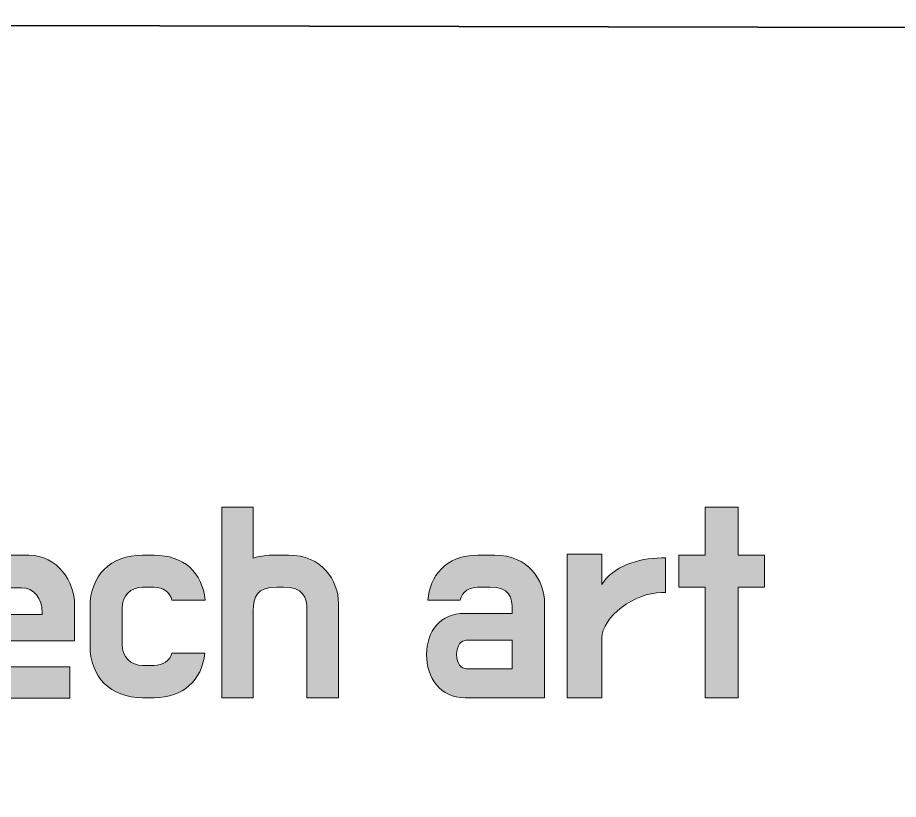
# Model space of a CAD drawing. Header units: millimetres. Extents: x 295.7 to 391, y 163.6 to 217.8.
# Drawn here: x 362.58 to 377.86, y 204.23 to 217.78 of the extents above; entities that cross this region are included whole.
import ezdxf

# ---------------------------------------------------------------- set-up
doc = ezdxf.new("R2010")
doc.units = ezdxf.units.MM
doc.header["$MEASUREMENT"] = 0
doc.layers.add('Layer 2', color=7, linetype='Continuous', lineweight=0)

# ---------------------------------------------------------------- blocks, each defined once
blk = doc.blocks.new('Block_0')
at = {"layer": 'Layer 2', "true_color": 0x3f3f3f, "transparency": 33554687}
h = blk.add_hatch(color=250, dxfattribs=at)
h.dxf.hatch_style = 2
edge = h.paths.add_edge_path()
edge.add_spline(control_points=[(367.076, 207.914), (366.734, 207.914), (366.668, 207.739), (366.668, 207.506), (366.668, 207.506), (366.668, 205.996), (366.668, 205.996), (366.668, 205.996), (366.125, 205.996), (366.125, 205.996), (366.125, 205.996), (366.125, 209.299), (366.125, 209.299), (366.125, 209.299), (366.668, 209.299), (366.668, 209.299), (366.668, 209.299), (366.668, 208.414), (366.668, 208.414), (366.761, 208.445), (366.87, 208.465), (366.991, 208.465), (366.991, 208.465), (367.282, 208.465), (367.282, 208.465), (367.856, 208.465), (368.147, 208.042), (368.147, 207.622), (368.147, 207.622), (368.147, 205.996), (368.147, 205.996), (368.147, 205.996), (367.6, 205.996), (367.6, 205.996), (367.6, 205.996), (367.6, 207.506), (367.6, 207.506), (367.6, 207.739), (367.534, 207.914), (367.196, 207.914), (367.196, 207.914), (367.076, 207.914), (367.076, 207.914)], knot_values=[0, 0, 0, 0, 1, 1, 1, 2, 2, 2, 3, 3, 3, 4, 4, 4, 5, 5, 5, 6, 6, 6, 7, 7, 7, 8, 8, 8, 9, 9, 9, 10, 10, 10, 11, 11, 11, 12, 12, 12, 13, 13, 13, 14, 14, 14, 14], degree=3, periodic=0)
h = blk.add_hatch(color=250, dxfattribs=at)
h.dxf.hatch_style = 2
edge = h.paths.add_edge_path()
edge.add_spline(control_points=[(374.049, 208.465), (374.049, 208.465), (374.507, 208.465), (374.507, 208.465), (374.507, 208.465), (374.507, 209.299), (374.507, 209.299), (374.507, 209.299), (375.077, 209.299), (375.077, 209.299), (375.077, 209.299), (375.077, 208.465), (375.077, 208.465), (375.077, 208.465), (375.535, 208.465), (375.535, 208.465), (375.535, 208.465), (375.535, 207.91), (375.535, 207.91), (375.535, 207.91), (375.077, 207.91), (375.077, 207.91), (375.077, 207.91), (375.077, 205.996), (375.077, 205.996), (375.077, 205.996), (374.507, 205.996), (374.507, 205.996), (374.507, 205.996), (374.507, 207.91), (374.507, 207.91), (374.507, 207.91), (374.049, 207.91), (374.049, 207.91), (374.049, 207.91), (374.049, 208.465), (374.049, 208.465)], knot_values=[0, 0, 0, 0, 1, 1, 1, 2, 2, 2, 3, 3, 3, 4, 4, 4, 5, 5, 5, 6, 6, 6, 7, 7, 7, 8, 8, 8, 9, 9, 9, 10, 10, 10, 11, 11, 11, 12, 12, 12, 12], degree=3, periodic=0)
h = blk.add_hatch(color=250, dxfattribs=at)
h.dxf.hatch_style = 2
edge = h.paths.add_edge_path()
edge.add_spline(control_points=[(373.75, 208.418), (373.75, 208.418), (373.816, 208.418), (373.816, 208.418), (373.816, 208.418), (373.816, 207.817), (373.816, 207.817), (373.816, 207.817), (373.75, 207.817), (373.75, 207.817), (373.281, 207.817), (372.714, 207.398), (372.714, 207.025), (372.714, 207.025), (372.714, 205.996), (372.714, 205.996), (372.714, 205.996), (372.113, 205.996), (372.113, 205.996), (372.113, 205.996), (372.113, 208.484), (372.113, 208.484), (372.113, 208.484), (372.714, 208.484), (372.714, 208.484), (372.714, 208.484), (372.714, 207.96), (372.714, 207.96), (372.901, 208.263), (373.339, 208.418), (373.75, 208.418)], knot_values=[0, 0, 0, 0, 1, 1, 1, 2, 2, 2, 3, 3, 3, 4, 4, 4, 5, 5, 5, 6, 6, 6, 7, 7, 7, 8, 8, 8, 9, 9, 9, 10, 10, 10, 10], degree=3, periodic=0)
h = blk.add_hatch(color=250, dxfattribs=at)
h.dxf.hatch_style = 2
edge = h.paths.add_edge_path()
edge.add_spline(control_points=[(362.008, 207.44), (362.008, 207.44), (363.009, 207.44), (363.009, 207.44), (363.009, 207.44), (363.009, 207.467), (363.009, 207.467), (363.009, 207.712), (362.865, 207.902), (362.652, 207.902), (362.652, 207.902), (362.349, 207.902), (362.349, 207.902), (362.144, 207.902), (362.008, 207.696), (362.008, 207.467), (362.008, 207.467), (362.008, 207.44), (362.008, 207.44)], knot_values=[0, 0, 0, 0, 1, 1, 1, 2, 2, 2, 3, 3, 3, 4, 4, 4, 5, 5, 5, 6, 6, 6, 6], degree=3, periodic=0)
edge = h.paths.add_edge_path()
edge.add_spline(control_points=[(361.429, 207.588), (361.429, 208.061), (361.829, 208.465), (362.225, 208.465), (362.225, 208.465), (362.776, 208.465), (362.776, 208.465), (363.28, 208.465), (363.572, 207.995), (363.572, 207.607), (363.572, 207.607), (363.572, 206.982), (363.572, 206.982), (363.572, 206.982), (362, 206.982), (362, 206.982), (362, 206.982), (362, 206.85), (362, 206.85), (362, 206.617), (362.147, 206.532), (362.357, 206.532), (362.357, 206.532), (363.486, 206.532), (363.486, 206.532), (363.486, 206.532), (363.486, 205.989), (363.486, 205.989), (363.486, 205.989), (362.229, 205.989), (362.229, 205.989), (361.79, 205.989), (361.429, 206.35), (361.429, 206.835), (361.429, 206.835), (361.429, 207.588), (361.429, 207.588)], knot_values=[0, 0, 0, 0, 1, 1, 1, 2, 2, 2, 3, 3, 3, 4, 4, 4, 5, 5, 5, 6, 6, 6, 7, 7, 7, 8, 8, 8, 9, 9, 9, 10, 10, 10, 11, 11, 11, 12, 12, 12, 12], degree=3, periodic=0)
h = blk.add_hatch(color=250, dxfattribs=at)
h.dxf.hatch_style = 2
edge = h.paths.add_edge_path()
edge.add_spline(control_points=[(365.256, 206.765), (365.256, 206.765), (365.83, 206.765), (365.83, 206.765), (365.776, 206.295), (365.457, 205.996), (364.949, 205.996), (364.949, 205.996), (364.751, 205.996), (364.751, 205.996), (364.189, 205.996), (363.839, 206.353), (363.839, 206.901), (363.839, 206.901), (363.839, 207.564), (363.839, 207.564), (363.839, 208.112), (364.189, 208.465), (364.751, 208.465), (364.751, 208.465), (364.949, 208.465), (364.949, 208.465), (365.469, 208.465), (365.787, 208.166), (365.834, 207.685), (365.834, 207.685), (365.26, 207.685), (365.26, 207.685), (365.225, 207.824), (365.112, 207.91), (364.949, 207.91), (364.949, 207.91), (364.751, 207.91), (364.751, 207.91), (364.546, 207.91), (364.394, 207.758), (364.394, 207.549), (364.394, 207.549), (364.394, 206.916), (364.394, 206.916), (364.394, 206.707), (364.546, 206.555), (364.751, 206.555), (364.751, 206.555), (364.949, 206.555), (364.949, 206.555), (365.104, 206.555), (365.221, 206.633), (365.256, 206.765)], knot_values=[0, 0, 0, 0, 1, 1, 1, 2, 2, 2, 3, 3, 3, 4, 4, 4, 5, 5, 5, 6, 6, 6, 7, 7, 7, 8, 8, 8, 9, 9, 9, 10, 10, 10, 11, 11, 11, 12, 12, 12, 13, 13, 13, 14, 14, 14, 15, 15, 15, 16, 16, 16, 16], degree=3, periodic=0)
h = blk.add_hatch(color=250, dxfattribs=at)
h.dxf.hatch_style = 2
edge = h.paths.add_edge_path()
edge.add_spline(control_points=[(370.363, 206.497), (370.363, 206.497), (371.162, 206.497), (371.162, 206.497), (371.162, 206.497), (371.162, 206.99), (371.162, 206.99), (371.162, 206.99), (370.363, 206.99), (370.363, 206.99), (370.281, 206.99), (370.195, 206.908), (370.195, 206.742), (370.195, 206.578), (370.281, 206.497), (370.363, 206.497)], knot_values=[0, 0, 0, 0, 1, 1, 1, 2, 2, 2, 3, 3, 3, 4, 4, 4, 5, 5, 5, 5], degree=3, periodic=0)
edge = h.paths.add_edge_path()
edge.add_spline(control_points=[(369.699, 207.685), (369.726, 208.096), (370.002, 208.465), (370.564, 208.465), (370.564, 208.465), (370.855, 208.465), (370.855, 208.465), (371.434, 208.465), (371.721, 208.042), (371.721, 207.622), (371.721, 207.622), (371.721, 205.996), (371.721, 205.996), (371.721, 205.996), (370.343, 205.996), (370.343, 205.996), (369.908, 205.996), (369.675, 206.338), (369.675, 206.742), (369.675, 207.149), (369.916, 207.456), (370.331, 207.456), (370.331, 207.456), (371.162, 207.456), (371.162, 207.456), (371.162, 207.456), (371.162, 207.506), (371.162, 207.506), (371.162, 207.739), (371.115, 207.914), (370.77, 207.914), (370.77, 207.914), (370.65, 207.914), (370.65, 207.914), (370.386, 207.914), (370.3, 207.84), (370.258, 207.685), (370.258, 207.685), (369.699, 207.685), (369.699, 207.685)], knot_values=[0, 0, 0, 0, 1, 1, 1, 2, 2, 2, 3, 3, 3, 4, 4, 4, 5, 5, 5, 6, 6, 6, 7, 7, 7, 8, 8, 8, 9, 9, 9, 10, 10, 10, 11, 11, 11, 12, 12, 12, 13, 13, 13, 13], degree=3, periodic=0)
at = {"layer": 'Layer 2'}
for points, knots in [([(367.076, 207.914), (366.734, 207.914), (366.668, 207.739), (366.668, 207.506), (366.668, 207.506), (366.668, 205.996), (366.668, 205.996), (366.668, 205.996), (366.125, 205.996), (366.125, 205.996), (366.125, 205.996), (366.125, 209.299), (366.125, 209.299), (366.125, 209.299), (366.668, 209.299), (366.668, 209.299), (366.668, 209.299), (366.668, 208.414), (366.668, 208.414), (366.761, 208.445), (366.87, 208.465), (366.991, 208.465), (366.991, 208.465), (367.282, 208.465), (367.282, 208.465), (367.856, 208.465), (368.147, 208.042), (368.147, 207.622), (368.147, 207.622), (368.147, 205.996), (368.147, 205.996), (368.147, 205.996), (367.6, 205.996), (367.6, 205.996), (367.6, 205.996), (367.6, 207.506), (367.6, 207.506), (367.6, 207.739), (367.534, 207.914), (367.196, 207.914), (367.196, 207.914), (367.076, 207.914), (367.076, 207.914)], [0, 0, 0, 0, 1, 1, 1, 2, 2, 2, 3, 3, 3, 4, 4, 4, 5, 5, 5, 6, 6, 6, 7, 7, 7, 8, 8, 8, 9, 9, 9, 10, 10, 10, 11, 11, 11, 12, 12, 12, 13, 13, 13, 14, 14, 14, 14]), ([(374.049, 208.465), (374.049, 208.465), (374.507, 208.465), (374.507, 208.465), (374.507, 208.465), (374.507, 209.299), (374.507, 209.299), (374.507, 209.299), (375.077, 209.299), (375.077, 209.299), (375.077, 209.299), (375.077, 208.465), (375.077, 208.465), (375.077, 208.465), (375.535, 208.465), (375.535, 208.465), (375.535, 208.465), (375.535, 207.91), (375.535, 207.91), (375.535, 207.91), (375.077, 207.91), (375.077, 207.91), (375.077, 207.91), (375.077, 205.996), (375.077, 205.996), (375.077, 205.996), (374.507, 205.996), (374.507, 205.996), (374.507, 205.996), (374.507, 207.91), (374.507, 207.91), (374.507, 207.91), (374.049, 207.91), (374.049, 207.91), (374.049, 207.91), (374.049, 208.465), (374.049, 208.465)], [0, 0, 0, 0, 1, 1, 1, 2, 2, 2, 3, 3, 3, 4, 4, 4, 5, 5, 5, 6, 6, 6, 7, 7, 7, 8, 8, 8, 9, 9, 9, 10, 10, 10, 11, 11, 11, 12, 12, 12, 12]), ([(373.75, 208.418), (373.75, 208.418), (373.816, 208.418), (373.816, 208.418), (373.816, 208.418), (373.816, 207.817), (373.816, 207.817), (373.816, 207.817), (373.75, 207.817), (373.75, 207.817), (373.281, 207.817), (372.714, 207.398), (372.714, 207.025), (372.714, 207.025), (372.714, 205.996), (372.714, 205.996), (372.714, 205.996), (372.113, 205.996), (372.113, 205.996), (372.113, 205.996), (372.113, 208.484), (372.113, 208.484), (372.113, 208.484), (372.714, 208.484), (372.714, 208.484), (372.714, 208.484), (372.714, 207.96), (372.714, 207.96), (372.901, 208.263), (373.339, 208.418), (373.75, 208.418)], [0, 0, 0, 0, 1, 1, 1, 2, 2, 2, 3, 3, 3, 4, 4, 4, 5, 5, 5, 6, 6, 6, 7, 7, 7, 8, 8, 8, 9, 9, 9, 10, 10, 10, 10]), ([(361.429, 207.588), (361.429, 208.061), (361.829, 208.465), (362.225, 208.465), (362.225, 208.465), (362.776, 208.465), (362.776, 208.465), (363.28, 208.465), (363.572, 207.995), (363.572, 207.607), (363.572, 207.607), (363.572, 206.982), (363.572, 206.982), (363.572, 206.982), (362, 206.982), (362, 206.982), (362, 206.982), (362, 206.85), (362, 206.85), (362, 206.617), (362.147, 206.532), (362.357, 206.532), (362.357, 206.532), (363.486, 206.532), (363.486, 206.532), (363.486, 206.532), (363.486, 205.989), (363.486, 205.989), (363.486, 205.989), (362.229, 205.989), (362.229, 205.989), (361.79, 205.989), (361.429, 206.35), (361.429, 206.835), (361.429, 206.835), (361.429, 207.588), (361.429, 207.588)], [0, 0, 0, 0, 1, 1, 1, 2, 2, 2, 3, 3, 3, 4, 4, 4, 5, 5, 5, 6, 6, 6, 7, 7, 7, 8, 8, 8, 9, 9, 9, 10, 10, 10, 11, 11, 11, 12, 12, 12, 12]), ([(365.256, 206.765), (365.256, 206.765), (365.83, 206.765), (365.83, 206.765), (365.776, 206.295), (365.457, 205.996), (364.949, 205.996), (364.949, 205.996), (364.751, 205.996), (364.751, 205.996), (364.189, 205.996), (363.839, 206.353), (363.839, 206.901), (363.839, 206.901), (363.839, 207.564), (363.839, 207.564), (363.839, 208.112), (364.189, 208.465), (364.751, 208.465), (364.751, 208.465), (364.949, 208.465), (364.949, 208.465), (365.469, 208.465), (365.787, 208.166), (365.834, 207.685), (365.834, 207.685), (365.26, 207.685), (365.26, 207.685), (365.225, 207.824), (365.112, 207.91), (364.949, 207.91), (364.949, 207.91), (364.751, 207.91), (364.751, 207.91), (364.546, 207.91), (364.394, 207.758), (364.394, 207.549), (364.394, 207.549), (364.394, 206.916), (364.394, 206.916), (364.394, 206.707), (364.546, 206.555), (364.751, 206.555), (364.751, 206.555), (364.949, 206.555), (364.949, 206.555), (365.104, 206.555), (365.221, 206.633), (365.256, 206.765)], [0, 0, 0, 0, 1, 1, 1, 2, 2, 2, 3, 3, 3, 4, 4, 4, 5, 5, 5, 6, 6, 6, 7, 7, 7, 8, 8, 8, 9, 9, 9, 10, 10, 10, 11, 11, 11, 12, 12, 12, 13, 13, 13, 14, 14, 14, 15, 15, 15, 16, 16, 16, 16]), ([(369.699, 207.685), (369.726, 208.096), (370.002, 208.465), (370.564, 208.465), (370.564, 208.465), (370.855, 208.465), (370.855, 208.465), (371.434, 208.465), (371.721, 208.042), (371.721, 207.622), (371.721, 207.622), (371.721, 205.996), (371.721, 205.996), (371.721, 205.996), (370.343, 205.996), (370.343, 205.996), (369.908, 205.996), (369.675, 206.338), (369.675, 206.742), (369.675, 207.149), (369.916, 207.456), (370.331, 207.456), (370.331, 207.456), (371.162, 207.456), (371.162, 207.456), (371.162, 207.456), (371.162, 207.506), (371.162, 207.506), (371.162, 207.739), (371.115, 207.914), (370.77, 207.914), (370.77, 207.914), (370.65, 207.914), (370.65, 207.914), (370.386, 207.914), (370.3, 207.84), (370.258, 207.685), (370.258, 207.685), (369.699, 207.685), (369.699, 207.685)], [0, 0, 0, 0, 1, 1, 1, 2, 2, 2, 3, 3, 3, 4, 4, 4, 5, 5, 5, 6, 6, 6, 7, 7, 7, 8, 8, 8, 9, 9, 9, 10, 10, 10, 11, 11, 11, 12, 12, 12, 13, 13, 13, 13]), ([(362.008, 207.44), (362.008, 207.44), (363.009, 207.44), (363.009, 207.44), (363.009, 207.44), (363.009, 207.467), (363.009, 207.467), (363.009, 207.712), (362.865, 207.902), (362.652, 207.902), (362.652, 207.902), (362.349, 207.902), (362.349, 207.902), (362.144, 207.902), (362.008, 207.696), (362.008, 207.467), (362.008, 207.467), (362.008, 207.44), (362.008, 207.44)], [0, 0, 0, 0, 1, 1, 1, 2, 2, 2, 3, 3, 3, 4, 4, 4, 5, 5, 5, 6, 6, 6, 6]), ([(370.363, 206.497), (370.363, 206.497), (371.162, 206.497), (371.162, 206.497), (371.162, 206.497), (371.162, 206.99), (371.162, 206.99), (371.162, 206.99), (370.363, 206.99), (370.363, 206.99), (370.281, 206.99), (370.195, 206.908), (370.195, 206.742), (370.195, 206.578), (370.281, 206.497), (370.363, 206.497)], [0, 0, 0, 0, 1, 1, 1, 2, 2, 2, 3, 3, 3, 4, 4, 4, 5, 5, 5, 5])]:
    blk.add_open_spline(points, degree=3, knots=knots, dxfattribs=at)

msp = doc.modelspace()

# ---------------------------------------------------------------- linework, layer by layer
at = {"layer": 'Layer 2', "color": 8, "lineweight": 35, "true_color": 0x7f7f7f}
msp.add_lwpolyline([(300.253, 217.782), (295.792, 213.792), (295.68, 163.792), (386.397, 163.589), (390.858, 167.579), (390.97, 217.579)], close=True, dxfattribs=at)

# ---------------------------------------------------------------- block references
at = {"layer": 'Layer 2'}
msp.add_blockref('Block_0', (0, 0), dxfattribs=at)

doc.saveas('drawing.dxf')
